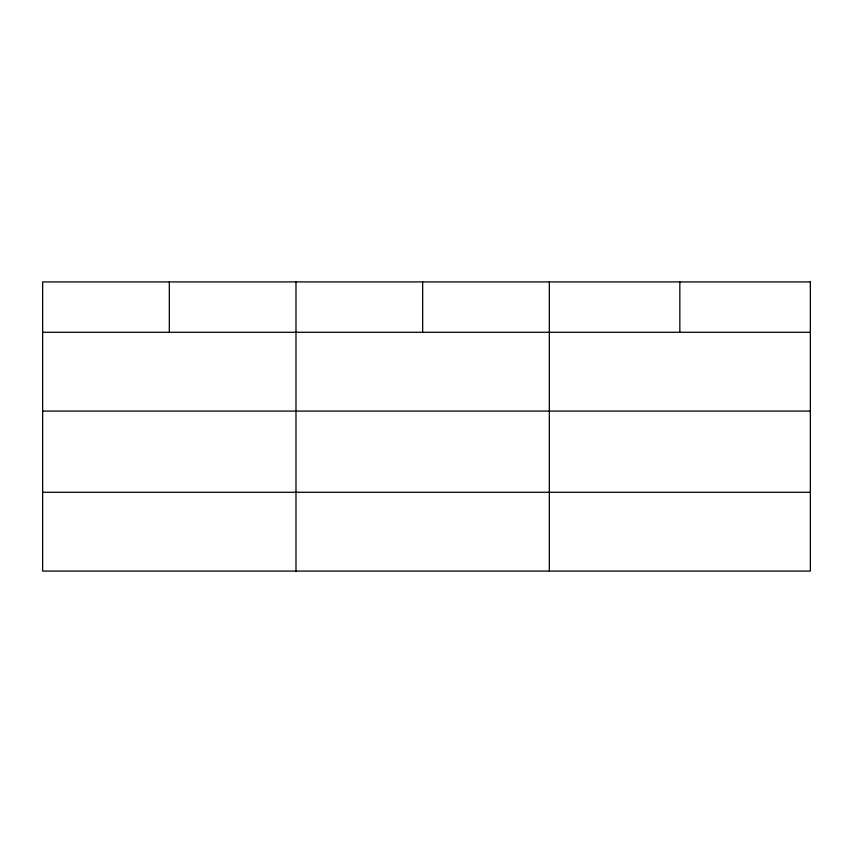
<?xml version="1.0" encoding="UTF-8"?>
<svg xmlns="http://www.w3.org/2000/svg" width="853" height="853" viewBox="0 0 853 853"><rect width="100%" height="100%" fill="white"/><g stroke="black" fill="none" stroke-linecap="round" stroke-linejoin="round"><path stroke-width="1.28" d="M42.65 332.286L810.35 332.286M42.65 411.082L810.35 411.082M42.65 492.277L810.35 492.277M679.841 281.927L679.841 332.286M549.332 281.927L549.332 571.073M422.661 281.927L422.661 332.286M295.991 281.927L295.991 571.073M169.321 281.927L169.321 332.286M810.35 281.927L42.65 281.927L42.65 571.073L810.35 571.073L810.35 281.927"/></g></svg>
